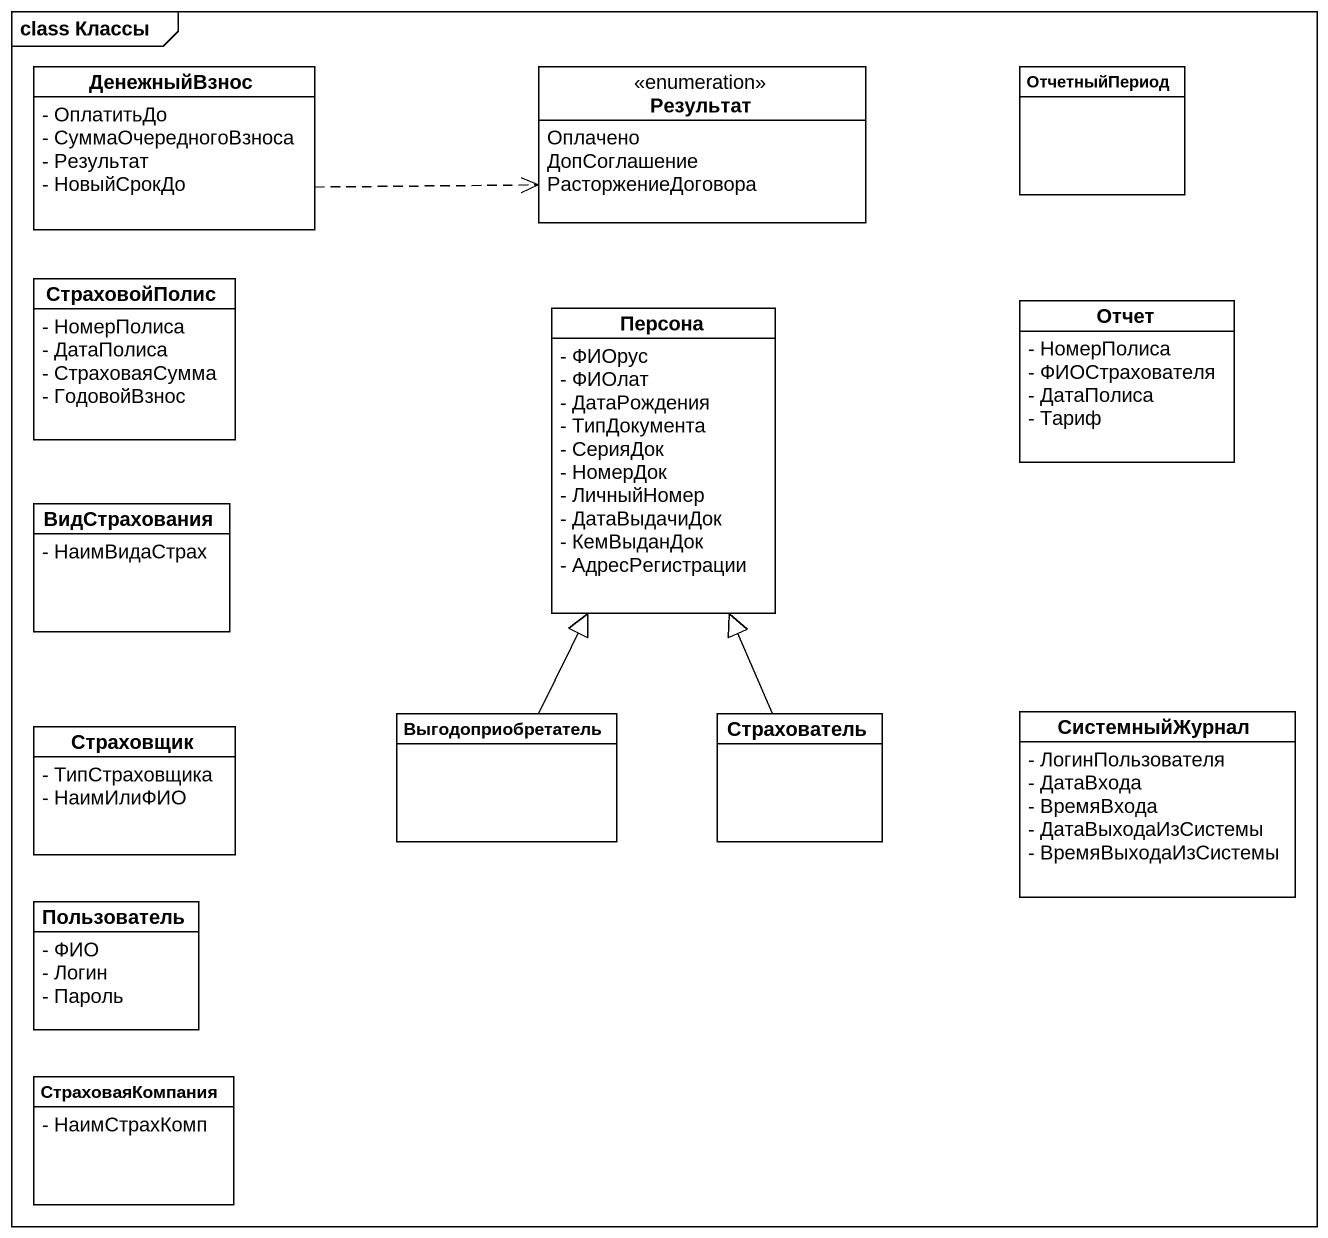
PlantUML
@startuml
mainframe class Классы
hide circle
hide empty members
skinparam classAttributeIconSize 0
class ДенежныйВзнос {
  - ОплатитьДо
  - СуммаОчередногоВзноса
  - Результат
  - НовыйСрокДо
}
enum Результат #FFFFFF {
  Оплачено
  ДопСоглашение
  РасторжениеДоговора
}
class ОтчетныйПериод
class СтраховойПолис {
  - НомерПолиса
  - ДатаПолиса
  - СтраховаяСумма
  - ГодовойВзнос
}
class Персона {
  - ФИОрус
  - ФИОлат
  - ДатаРождения
  - ТипДокумента
  - СерияДок
  - НомерДок
  - ЛичныйНомер
  - ДатаВыдачиДок
  - КемВыданДок
  - АдресРегистрации
}
class Отчет {
  - НомерПолиса
  - ФИОСтрахователя
  - ДатаПолиса
  - Тариф
}
class ВидСтрахования {
  - НаимВидаСтрах
}
class Страховщик {
  - ТипСтраховщика
  - НаимИлиФИО
}
class Выгодоприобретатель
class Страхователь
class СистемныйЖурнал {
  - ЛогинПользователя
  - ДатаВхода
  - ВремяВхода
  - ДатаВыходаИзСистемы
  - ВремяВыходаИзСистемы
}
class Пользователь {
  - ФИО
  - Логин
  - Пароль
}
class СтраховаяКомпания {
  - НаимСтрахКомп
}
ДенежныйВзнос .right.> Результат
Выгодоприобретатель -up-|> Персона
Страхователь -up-|> Персона
@enduml
